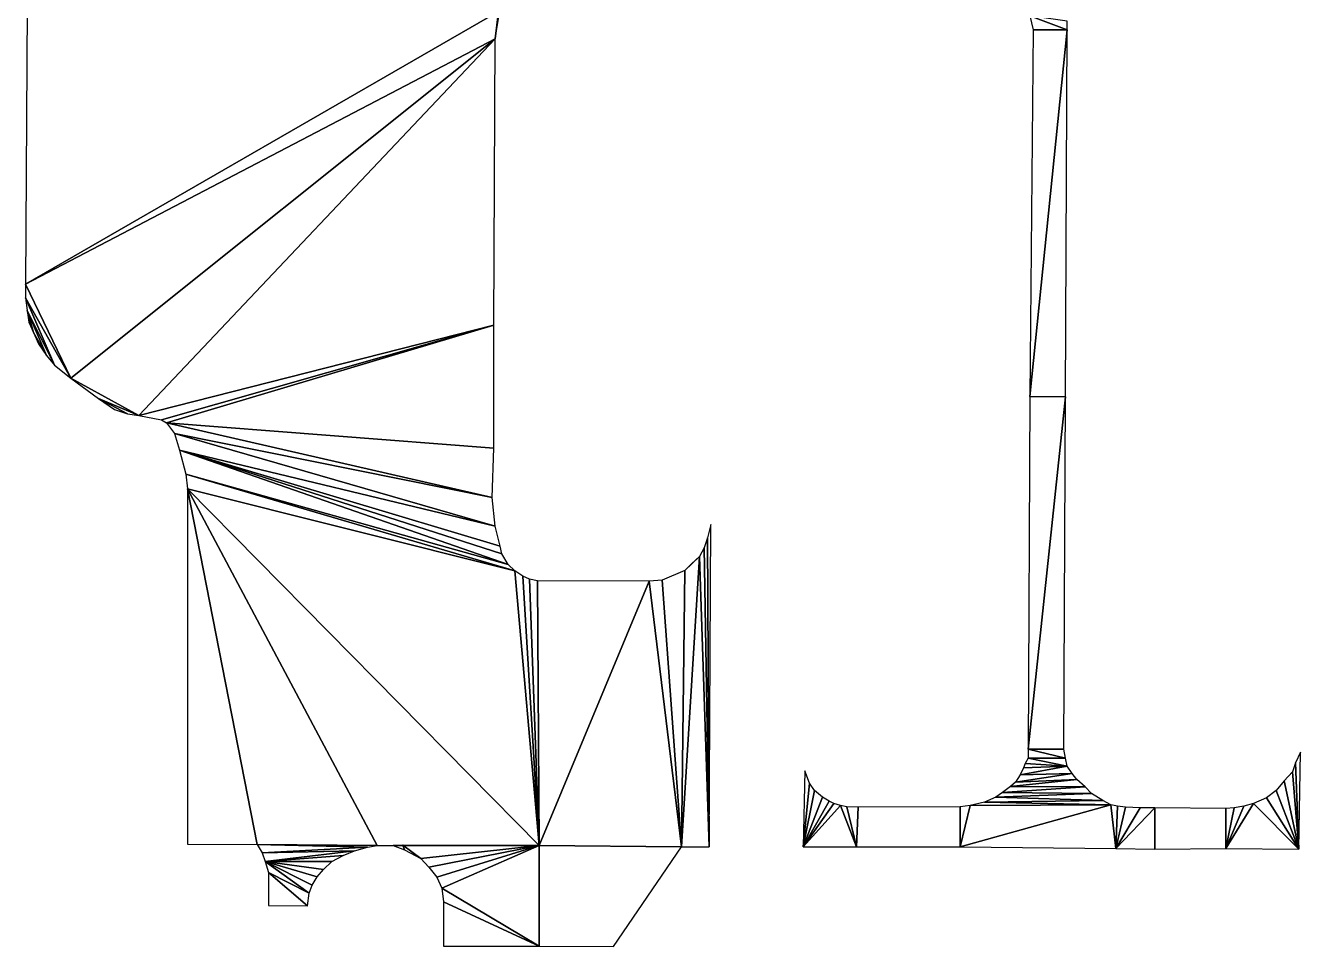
# Model space of a CAD drawing. Extents: x -35426928 to -35396732, y 11996534 to 12011444.
# Drawn here: x -35409440 to -35406292, y 11997723 to 11999996 of the extents above; entities that cross this region are included whole.
import ezdxf

# ---------------------------------------------------------------- set-up
doc = ezdxf.new("R2010")
doc.units = 0

msp = doc.modelspace()

# ---------------------------------------------------------------- linework, layer by layer
at = {"layer": 'mg_to_dxf', "color": 52}
for points in [[(-35409436, 12000040), (-35409440, 11999358), (-35408272, 12000031)], [(-35408272, 12000031), (-35409440, 11999358), (-35408280, 11999964)], [(-35408280, 11999964), (-35408272, 12000013), (-35408272, 12000031)], [(-35406960, 12000020), (-35406960, 12000020), (-35406952, 11999986), (-35406868, 11999986)], [(-35406960, 12000020), (-35406960, 12000020), (-35406868, 11999986), (-35406868, 12000007)], [(-35408280, 11999964), (-35409440, 11999358), (-35409328, 11999126)], [(-35409160, 11999034), (-35408280, 11999964), (-35409328, 11999126)], [(-35408284, 11999257), (-35408280, 11999964), (-35409160, 11999034)], [(-35406960, 11999081), (-35406960, 11999081), (-35406868, 11999986), (-35406952, 11999986)], [(-35406872, 11999080), (-35406872, 11999080), (-35406868, 11999986), (-35406960, 11999081)], [(-35409328, 11999126), (-35409440, 11999358), (-35409440, 11999324)], [(-35409328, 11999126), (-35409440, 11999324), (-35409368, 11999158)], [(-35409440, 11999324), (-35409436, 11999293), (-35409368, 11999158)], [(-35409388, 11999182), (-35409436, 11999293), (-35409420, 11999239)], [(-35409420, 11999239), (-35409436, 11999293), (-35409432, 11999264)], [(-35409388, 11999182), (-35409368, 11999158), (-35409436, 11999293)], [(-35409420, 11999239), (-35409408, 11999211), (-35409388, 11999182)], [(-35408284, 11999257), (-35409160, 11999034), (-35409104, 11999023)], [(-35409092, 11999016), (-35408284, 11999257), (-35409104, 11999023)], [(-35409092, 11999016), (-35408284, 11998953), (-35408284, 11999257)], [(-35409160, 11999034), (-35409328, 11999126), (-35409260, 11999076)], [(-35409188, 11999038), (-35409260, 11999076), (-35409220, 11999049)], [(-35409160, 11999034), (-35409260, 11999076), (-35409188, 11999038)], [(-35406872, 11999080), (-35406872, 11999080), (-35406960, 11999081), (-35406964, 11998210)], [(-35406872, 11999080), (-35406872, 11999080), (-35406964, 11998210), (-35406876, 11998210)], [(-35408288, 11998831), (-35408284, 11998953), (-35409092, 11999016)], [(-35409072, 11998989), (-35408288, 11998831), (-35409092, 11999016)], [(-35408280, 11998761), (-35408288, 11998831), (-35409072, 11998989)], [(-35409060, 11998948), (-35408280, 11998761), (-35409072, 11998989)], [(-35409060, 11998948), (-35408268, 11998711), (-35408280, 11998761)], [(-35408264, 11998692), (-35408268, 11998711), (-35409060, 11998948)], [(-35408248, 11998666), (-35409060, 11998948), (-35409044, 11998889)], [(-35408248, 11998666), (-35408264, 11998692), (-35409060, 11998948)], [(-35408232, 11998650), (-35409044, 11998889), (-35409040, 11998853)], [(-35408232, 11998650), (-35408248, 11998666), (-35409044, 11998889)], [(-35409040, 11998853), (-35409040, 11997976), (-35408868, 11997975)], [(-35408572, 11997972), (-35409040, 11998853), (-35408868, 11997975)], [(-35408172, 11997972), (-35409040, 11998853), (-35408572, 11997972)], [(-35408172, 11997972), (-35408232, 11998650), (-35409040, 11998853)], [(-35407752, 11997969), (-35407748, 11998765), (-35407756, 11998732)], [(-35407752, 11997969), (-35407756, 11998732), (-35407764, 11998707)], [(-35407776, 11998686), (-35407752, 11997969), (-35407764, 11998707)], [(-35407776, 11998686), (-35407820, 11997969), (-35407752, 11997969)], [(-35407812, 11998651), (-35407820, 11997969), (-35407776, 11998686)], [(-35407776, 11998686), (-35407796, 11998668), (-35407812, 11998651)], [(-35408212, 11998637), (-35408232, 11998650), (-35408172, 11997972)], [(-35408212, 11998637), (-35408172, 11997972), (-35408196, 11998630)], [(-35407868, 11998627), (-35407820, 11997969), (-35407812, 11998651)], [(-35408172, 11997972), (-35408176, 11998626), (-35408196, 11998630)], [(-35408172, 11997972), (-35407900, 11998625), (-35408176, 11998626)], [(-35408172, 11997972), (-35407820, 11997969), (-35407900, 11998625)], [(-35407900, 11998625), (-35407820, 11997969), (-35407868, 11998627)], [(-35406872, 11998188), (-35406872, 11998188), (-35406876, 11998210), (-35406964, 11998210)], [(-35406872, 11998188), (-35406872, 11998188), (-35406964, 11998210), (-35406964, 11998188)], [(-35406296, 11997963), (-35406296, 11997963), (-35406292, 11998203), (-35406304, 11998176)], [(-35406976, 11998164), (-35406976, 11998164), (-35406984, 11998147), (-35406868, 11998168)], [(-35406984, 11998147), (-35406984, 11998147), (-35406856, 11998150), (-35406868, 11998168)], [(-35406976, 11998164), (-35406976, 11998164), (-35406868, 11998168), (-35406972, 11998175)], [(-35406868, 11998168), (-35406868, 11998168), (-35406964, 11998188), (-35406972, 11998175)], [(-35406868, 11998168), (-35406868, 11998168), (-35406872, 11998188), (-35406964, 11998188)], [(-35406296, 11997963), (-35406296, 11997963), (-35406304, 11998176), (-35406312, 11998154)], [(-35407504, 11998126), (-35407504, 11998126), (-35407516, 11998157), (-35407520, 11997969)], [(-35406996, 11998129), (-35406996, 11998129), (-35407008, 11998118), (-35406844, 11998135)], [(-35407008, 11998118), (-35407008, 11998118), (-35406824, 11998117), (-35406844, 11998135)], [(-35406984, 11998147), (-35406984, 11998147), (-35406996, 11998129), (-35406856, 11998150)], [(-35406996, 11998129), (-35406996, 11998129), (-35406844, 11998135), (-35406856, 11998150)], [(-35406352, 11998108), (-35406352, 11998108), (-35406296, 11997963), (-35406332, 11998132)], [(-35406296, 11997963), (-35406296, 11997963), (-35406312, 11998154), (-35406332, 11998132)], [(-35407504, 11998126), (-35407504, 11998126), (-35407520, 11997969), (-35407492, 11998108)], [(-35407520, 11997969), (-35407520, 11997969), (-35407472, 11998092), (-35407492, 11998108)], [(-35407028, 11998103), (-35407028, 11998103), (-35407044, 11998092), (-35406808, 11998101)], [(-35407044, 11998092), (-35407044, 11998092), (-35406780, 11998083), (-35406808, 11998101)], [(-35407008, 11998118), (-35407008, 11998118), (-35407028, 11998103), (-35406824, 11998117)], [(-35407028, 11998103), (-35407028, 11998103), (-35406808, 11998101), (-35406824, 11998117)], [(-35406376, 11998090), (-35406376, 11998090), (-35406296, 11997963), (-35406352, 11998108)], [(-35407520, 11997969), (-35407520, 11997969), (-35407456, 11998082), (-35407472, 11998092)], [(-35407520, 11997969), (-35407520, 11997969), (-35407444, 11998076), (-35407456, 11998082)], [(-35407520, 11997969), (-35407520, 11997969), (-35407428, 11998071), (-35407444, 11998076)], [(-35407520, 11997969), (-35407520, 11997969), (-35407388, 11997969), (-35407428, 11998071)], [(-35407428, 11998071), (-35407428, 11998071), (-35407388, 11997969), (-35407412, 11998068)], [(-35407412, 11998068), (-35407412, 11998068), (-35407388, 11997969), (-35407384, 11998067)], [(-35407388, 11997969), (-35407132, 11997969), (-35407132, 11998068), (-35407384, 11998067)], [(-35407108, 11998071), (-35407108, 11998071), (-35407132, 11997969), (-35406760, 11998073)], [(-35406760, 11998073), (-35406760, 11998073), (-35407132, 11997969), (-35406748, 11997965)], [(-35407108, 11998071), (-35407108, 11998071), (-35407132, 11998068), (-35407132, 11997969)], [(-35407072, 11998079), (-35407072, 11998079), (-35407108, 11998071), (-35406760, 11998073)], [(-35407044, 11998092), (-35407044, 11998092), (-35407072, 11998079), (-35406780, 11998083)], [(-35407072, 11998079), (-35407072, 11998079), (-35406760, 11998073), (-35406780, 11998083)], [(-35406760, 11998073), (-35406760, 11998073), (-35406748, 11997965), (-35406744, 11998069)], [(-35406724, 11998067), (-35406724, 11998067), (-35406744, 11998069), (-35406748, 11997965)], [(-35406724, 11998067), (-35406724, 11998067), (-35406748, 11997965), (-35406688, 11998065)], [(-35406476, 11997965), (-35406476, 11997965), (-35406408, 11998076), (-35406432, 11998069)], [(-35406476, 11997965), (-35406476, 11997965), (-35406296, 11997963), (-35406408, 11998076)], [(-35406456, 11998065), (-35406456, 11998065), (-35406476, 11997965), (-35406432, 11998069)], [(-35406408, 11998076), (-35406408, 11998076), (-35406296, 11997963), (-35406376, 11998090)], [(-35406748, 11997965), (-35406748, 11997965), (-35406652, 11997963), (-35406652, 11998065)], [(-35406748, 11997965), (-35406748, 11997965), (-35406652, 11998065), (-35406688, 11998065)], [(-35406652, 11997963), (-35406476, 11997965), (-35406476, 11998064), (-35406652, 11998065)], [(-35406456, 11998065), (-35406456, 11998065), (-35406476, 11998064), (-35406476, 11997965)], [(-35408596, 11997968), (-35408596, 11997968), (-35408572, 11997972), (-35408868, 11997975)], [(-35408596, 11997968), (-35408596, 11997968), (-35408868, 11997975), (-35408856, 11997954)], [(-35408504, 11997962), (-35408504, 11997962), (-35408508, 11997973), (-35408532, 11997972)], [(-35408172, 11997972), (-35408172, 11997972), (-35408508, 11997973), (-35408464, 11997940)], [(-35408464, 11997940), (-35408464, 11997940), (-35408508, 11997973), (-35408504, 11997962)], [(-35408628, 11997959), (-35408628, 11997959), (-35408596, 11997968), (-35408856, 11997954)], [(-35408628, 11997959), (-35408628, 11997959), (-35408856, 11997954), (-35408848, 11997933)], [(-35408656, 11997948), (-35408656, 11997948), (-35408628, 11997959), (-35408848, 11997933)], [(-35408656, 11997948), (-35408656, 11997948), (-35408848, 11997933), (-35408684, 11997933)], [(-35408444, 11997919), (-35408444, 11997919), (-35408172, 11997972), (-35408464, 11997940)], [(-35408424, 11997894), (-35408424, 11997894), (-35408172, 11997972), (-35408444, 11997919)], [(-35408412, 11997867), (-35408412, 11997867), (-35408172, 11997972), (-35408424, 11997894)], [(-35408172, 11997724), (-35408172, 11997724), (-35408172, 11997972), (-35408412, 11997867)], [(-35408172, 11997724), (-35407988, 11997723), (-35407820, 11997969), (-35408172, 11997972)], [(-35408848, 11997933), (-35408848, 11997933), (-35408704, 11997913), (-35408684, 11997933)], [(-35408848, 11997933), (-35408848, 11997933), (-35408720, 11997895), (-35408704, 11997913)], [(-35408848, 11997933), (-35408848, 11997933), (-35408732, 11997874), (-35408720, 11997895)], [(-35408848, 11997933), (-35408848, 11997933), (-35408840, 11997906), (-35408740, 11997855)], [(-35408848, 11997933), (-35408848, 11997933), (-35408740, 11997855), (-35408732, 11997874)], [(-35408840, 11997906), (-35408840, 11997906), (-35408840, 11997824), (-35408744, 11997823)], [(-35408840, 11997906), (-35408840, 11997906), (-35408744, 11997823), (-35408740, 11997855)], [(-35408408, 11997833), (-35408408, 11997833), (-35408172, 11997724), (-35408412, 11997867)], [(-35408408, 11997833), (-35408408, 11997833), (-35408408, 11997724), (-35408172, 11997724)]]:
    msp.add_3dface(points, dxfattribs=at)

doc.saveas('drawing.dxf')
